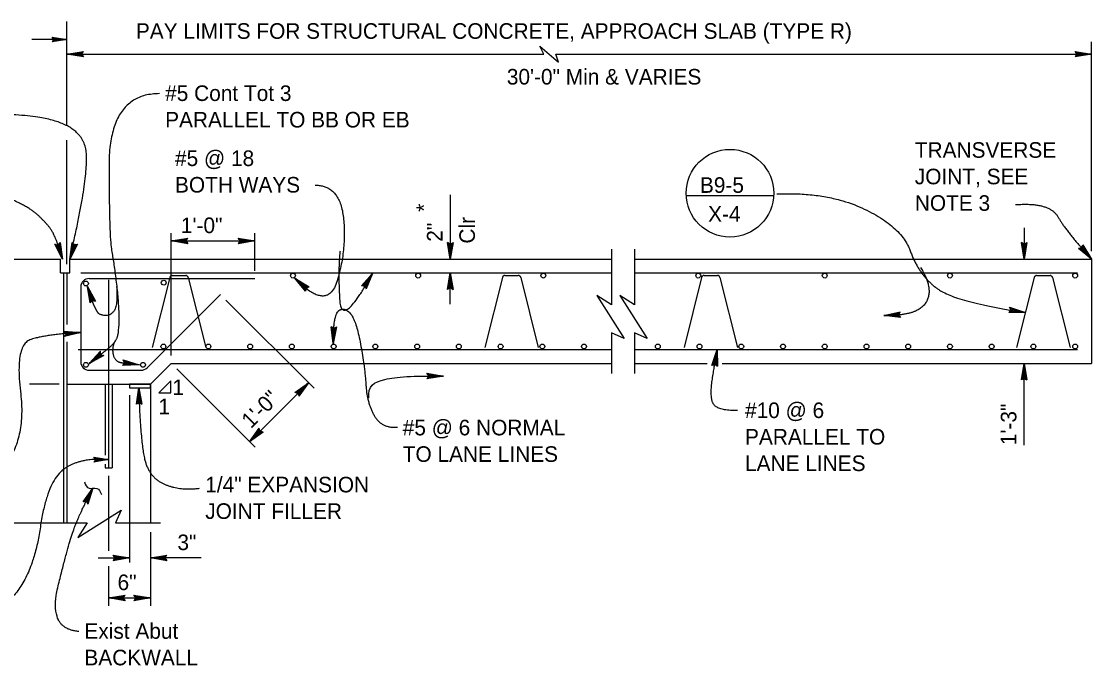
# Model space of a CAD drawing. Extents: x -893 to 867, y -474 to 712.
# Drawn here: x -626.9 to -145.7, y -25.5 to 263.7 of the extents above; entities that cross this region are included whole.
import ezdxf

# ---------------------------------------------------------------- set-up
doc = ezdxf.new("R2010")
doc.units = 0
for name, color, linetype in [('12 Coord Grid', 7, 'Continuous'), ('str_Center-Line-A', 7, 'Continuous'), ('str_Concrete-A', 7, 'Continuous'), ('str_Reinforcement-A', 7, 'Continuous'), ('str_Text-A', 7, 'Continuous')]:
    doc.layers.add(name, color=color, linetype=linetype)

# ---------------------------------------------------------------- blocks, each defined once
blk = doc.blocks.new('TERMAG-E')
at = {"layer": '12 Coord Grid'}
for p, q in [((-14.420088, 1.268592), (-15.202128, 2.537184)), ((-15.202128, 2.537184), (0, 0)), ((0, 0), (-15.202128, -2.53992)), ((-14.81088, 1.902888), (0, 0)), ((0, 0), (-14.81088, -1.904712)), ((0, 0), (-14.420088, 1.268592)), ((-14.420088, 1.268592), (-13.638504, 0)), ((-14.420088, -1.270416), (0, 0)), ((-13.638504, 0), (-14.420088, -1.270416)), ((0, 0), (-14.029296, 0.634296)), ((-14.029296, -0.635208), (0, 0)), ((-13.638504, 0), (0, 0)), ((-14.420088, -1.270416), (-15.202128, -2.53992))]:
    blk.add_line(p, q, dxfattribs=at)

msp = doc.modelspace()

# ---------------------------------------------------------------- linework, layer by layer
at = {"layer": 'str_Center-Line-A'}
for p, q in [((-606.52, 216.74), (-606.52, 263.66)), ((-606.52, 154.65), (-606.52, 210.33))]:
    msp.add_line(p, q, dxfattribs=at)
at = {"layer": 'str_Concrete-A'}
for p, q in [((-639.22, 157.01), (-609.33, 157.01)), ((-609.33, 150.76), (-609.33, 157.01)), ((-605.27, 150.76), (-605.27, 157.01)), ((-605.27, 157.01), (-362.01, 157.01)), ((-351.65, 157.01), (-146.58, 157.01)), ((-146.58, 157.01), (-146.58, 110.17)), ((-609.33, 150.76), (-605.27, 150.76)), ((-608.08, 150.76), (-608.08, 38.62)), ((-606.52, 150.76), (-606.52, 127.56)), ((-606.52, 119.82), (-606.52, 100.8)), ((-559.68, 110.17), (-569.05, 100.8)), ((-559.68, 110.17), (-362.01, 110.17)), ((-351.65, 110.17), (-319.04, 110.17)), ((-312.35, 110.17), (-146.58, 110.17)), ((-606.52, 100.8), (-569.05, 100.8)), ((-606.52, 100.8), (-606.52, 38.62)), ((-589.35, 100.8), (-589.35, 68.97)), ((-586.23, 100.8), (-586.23, 63.33)), ((-578.42, 100.8), (-578.42, 99.24)), ((-578.42, 100.8), (-578.42, 99.24)), ((-569.05, 100.8), (-578.42, 100.8)), ((-578.42, 99.24), (-569.05, 99.24)), ((-578.42, 99.24), (-569.05, 99.24)), ((-569.05, 100.8), (-569.05, 99.24)), ((-569.05, 99.24), (-569.05, 100.8)), ((-569.05, 100.8), (-569.05, 38.62)), ((-589.35, 64.93), (-589.35, 63.33)), ((-589.35, 63.33), (-586.23, 63.33))]:
    msp.add_line(p, q, dxfattribs=at)
for points in [[(-362.01, 161.5), (-362.01, 136.51), (-368.62, 140.69), (-356.37, 121.3), (-362.01, 123.89), (-362.01, 105.67)], [(-351.65, 161.5), (-351.65, 136.51), (-358.25, 140.69), (-346.01, 121.3), (-351.65, 123.89), (-351.65, 105.67)], [(-643.72, 38.62), (-597.39, 38.62), (-601.56, 32.02), (-582.17, 44.26), (-584.76, 38.62), (-564.56, 38.62)]]:
    msp.add_lwpolyline(points, dxfattribs=at)
at = {"layer": 'str_Reinforcement-A'}
for p, q in [((-600.28, 150.76), (-362.01, 150.76)), ((-559.24, 149.61), (-553.19, 149.61)), ((-409.93, 149.61), (-403.88, 149.61)), ((-351.65, 150.76), (-152.83, 150.76)), ((-320.52, 149.61), (-314.47, 149.61)), ((-171.21, 149.61), (-165.16, 149.61)), ((-600.28, 144.49), (-600.28, 110.81)), ((-596.53, 148.24), (-522.21, 148.24)), ((-587.79, 147.64), (-587.79, 63.33)), ((-560.33, 148.76), (-568.21, 117.24)), ((-552.1, 148.76), (-544.22, 117.24)), ((-411.02, 148.76), (-418.9, 117.24)), ((-402.79, 148.76), (-394.91, 117.24)), ((-321.61, 148.76), (-329.49, 117.24)), ((-313.38, 148.76), (-305.5, 117.24)), ((-172.3, 148.76), (-180.18, 117.24)), ((-164.06, 148.76), (-156.18, 117.24)), ((-537.61, 141.09), (-570.55, 108.16)), ((-601.42, 116.42), (-362.01, 116.42)), ((-351.65, 116.42), (-152.83, 116.42)), ((-596.53, 107.06), (-573.2, 107.06))]:
    msp.add_line(p, q, dxfattribs=at)
for centre in [(-505.05, 149.56), (-448.84, 149.56), (-392.64, 149.56), (-323.11, 149.56), (-266.33, 149.56), (-210.12, 149.56), (-153.92, 149.56), (-597.98, 146.02), (-563.05, 146.4), (-563.2, 117.71), (-542.99, 117.71), (-524.25, 117.71), (-505.52, 117.71), (-486.78, 117.71), (-468.05, 117.71), (-449.31, 117.71), (-430.58, 117.71), (-411.84, 117.71), (-393.11, 117.71), (-374.37, 117.71), (-341.26, 117.71), (-322.53, 117.71), (-303.79, 117.71), (-285.06, 117.71), (-266.33, 117.71), (-247.59, 117.71), (-228.86, 117.71), (-210.12, 117.71), (-191.39, 117.71), (-172.65, 117.71), (-153.92, 117.71), (-597.98, 109.48), (-572.36, 109.48)]:
    msp.add_circle(centre, 1.09, dxfattribs=at)
for centre, radius, start, end in [((-559.24, 148.49), 1.12, 90, 165.9638), ((-553.19, 148.49), 1.12, 14.0362, 90), ((-409.93, 148.49), 1.12, 90, 165.9638), ((-403.88, 148.49), 1.12, 14.0362, 90), ((-320.52, 148.49), 1.12, 90, 165.9638), ((-314.47, 148.49), 1.12, 14.0362, 90), ((-171.21, 148.49), 1.12, 90, 165.9638), ((-165.16, 148.49), 1.12, 14.0362, 90), ((-596.53, 144.49), 3.75, 90, 180), ((-596.53, 110.81), 3.75, 180, 270), ((-573.2, 110.81), 3.75, 270, 315)]:
    msp.add_arc(centre, radius, start, end, dxfattribs=at)
at = {"layer": 'str_Text-A'}
for p, q in [((-606.51, 255.56), (-622.27, 255.56)), ((-612.76, 256.11), (-613.1, 256.66)), ((-613.1, 256.66), (-606.51, 255.56)), ((-606.51, 255.56), (-613.1, 254.46)), ((-612.93, 256.38), (-606.51, 255.56)), ((-606.51, 255.56), (-612.93, 254.73)), ((-606.51, 255.56), (-612.76, 256.11)), ((-612.76, 256.11), (-612.42, 255.56)), ((-612.76, 255.01), (-606.51, 255.56)), ((-612.42, 255.56), (-612.76, 255.01)), ((-606.51, 255.56), (-612.59, 255.83)), ((-612.59, 255.28), (-606.51, 255.56)), ((-612.42, 255.56), (-606.51, 255.56)), ((-612.76, 255.01), (-613.1, 254.46)), ((-146.58, 160.51), (-146.58, 254.57)), ((-434.4, 185.83), (-434.4, 157.01)), ((-328.52, 185.52), (-289.18, 185.52)), ((-559.68, 113.68), (-559.68, 168.63)), ((-522.21, 151.74), (-522.21, 168.63)), ((-176.79, 171.04), (-176.79, 157.01)), ((-559.68, 165.12), (-522.21, 165.12)), ((-437.91, 157.01), (-437.91, 157.01)), ((-188.39, 157.01), (-173.28, 157.01)), ((-434.4, 136.73), (-434.4, 150.76)), ((-535.13, 138.61), (-495.54, 99.02)), ((-557.2, 107.69), (-522.04, 72.52)), ((-187.5, 110.17), (-173.28, 110.17)), ((-176.79, 73.42), (-176.79, 110.17)), ((-559.85, 102.29), (-565.22, 96.92)), ((-559.85, 96.92), (-559.85, 102.29)), ((-524.52, 75), (-498.02, 101.5)), ((-610.03, 100.8), (-623.31, 100.8)), ((-565.22, 96.92), (-559.85, 96.92)), ((-578.42, 95.86), (-578.42, 20.72)), ((-594.04, 67.5), (-594.38, 68.05)), ((-594.38, 68.05), (-587.79, 66.95)), ((-594.21, 67.77), (-587.79, 66.95)), ((-587.79, 66.95), (-594.04, 67.5)), ((-594.04, 67.5), (-593.7, 66.95)), ((-569.05, 70.23), (-569.05, 70.23)), ((-587.79, 66.95), (-594.38, 65.84)), ((-594.04, 66.39), (-594.38, 65.84)), ((-587.79, 66.95), (-594.21, 66.12)), ((-594.04, 66.39), (-587.79, 66.95)), ((-593.7, 66.95), (-594.04, 66.39)), ((-587.79, 66.95), (-593.87, 67.22)), ((-593.87, 66.67), (-587.79, 66.95)), ((-593.7, 66.95), (-587.79, 66.95)), ((-587.79, 59.71), (-587.79, 26.01)), ((-569.05, 34.42), (-569.05, 1.35)), ((-592.45, 22.82), (-578.42, 22.82)), ((-546.18, 22.82), (-569.05, 22.82)), ((-587.79, 19.1), (-587.79, 1.35)), ((-587.79, 4.86), (-569.05, 4.86))]:
    msp.add_line(p, q, dxfattribs=at)
msp.add_lwpolyline([(-606.52, 248.96), (-392.4, 248.96), (-394.17, 252.61), (-385.91, 245.32), (-387.04, 248.96), (-146.58, 248.96)], dxfattribs=at)
msp.add_circle((-308.87, 186.56), 19.67, dxfattribs=at)
for points, degree in [([(-565.01, 231.29), (-587.65, 231.07), (-587.55, 167.06), (-585.38, 154.85), (-583.22, 137.31), (-583.22, 123.23), (-585.5, 118.75), (-591.33, 114.14), (-593.54, 112.4), (-596.55, 110.04)], 2), ([(-605.27, 157.01), (-596.37, 194.63), (-599.46, 216.67), (-632.93, 223.46), (-673.97, 221.69)], 2), ([(-495.11, 190.15), (-484.19, 190.15), (-480.76, 162.29), (-489.42, 132.81), (-504.15, 148.46)], 2), ([(-608.55, 156.94), (-611.47, 167.58), (-616.77, 174.25), (-623.84, 180.5), (-640.29, 187.58), (-655.71, 186.58)], 2), ([(-287.87, 186.21), (-264.8, 187.29), (-231.74, 171.34), (-223.99, 149.61), (-207.26, 137.59), (-176.24, 133)], 2), ([(-180.65, 181.41), (-165.44, 182.6), (-157.8, 169.21), (-146.58, 157.01)], 2), ([(-483.92, 160.49), (-484.81, 152.63), (-483.4, 125.1), (-469.26, 150.57)], 2), ([(-223.41, 153.27), (-219.15, 146.66), (-219.9, 136.91), (-228.76, 131.59), (-239.79, 131.59)], 2), ([(-584.19, 144.65), (-583.65, 135.57), (-587.44, 131.26), (-591.99, 132.01), (-593.16, 133.82), (-594.51, 136.55), (-595.16, 138.4), (-596.23, 141.55), (-597.3, 144.69)], 2), ([(-487.02, 119.16), (-486.87, 132.17), (-482.03, 135.54), (-476.75, 129.8), (-472.72, 108.15), (-471.84, 92.52), (-465.34, 81.01), (-458.18, 81.5)], 2), ([(-600.28, 124.02), (-615.85, 123.18), (-629.9, 118.43), (-624.77, 76.26), (-644.93, 50.35), (-685.56, 50.57)], 2), ([(-584.78, 120.56), (-586.25, 117.7), (-585.59, 112.64), (-583.33, 110.62), (-580.71, 110.38), (-578.16, 110.07), (-574.13, 109.58)], 2), ([(-305.45, 88.96), (-314.75, 88.96), (-318.02, 95.1), (-315.33, 112.13), (-314.64, 116.42)], 2), ([(-471.03, 94.57), (-471.42, 100.08), (-466.12, 103.54), (-451.32, 104.65), (-437.53, 104.42)], 3), ([(-574.28, 99.24), (-573.61, 76.72), (-569.97, 59.18), (-556.15, 52.96), (-546.98, 54.1)], 2), ([(-587.79, 66.95), (-601.23, 67.95), (-615.52, 56.71), (-621.58, 15.5), (-640.27, -5.05), (-660.84, -5)], 2), ([(-601.21, -10.18), (-615.19, -9.13), (-605.76, 29.32), (-600.71, 42.99), (-594.82, 54.1)], 2), ([(-598.61, 56.96), (-598.17, 55.55), (-597, 53.3), (-592.64, 54.9), (-591.47, 52.65), (-591.03, 51.24)], 3)]:
    msp.add_open_spline(points, degree=degree, dxfattribs=at)

# ---------------------------------------------------------------- block references
for p, xscale, yscale, rotation in [((-606.52, 248.96), 0.486775231550333, 0.48767769003015954, 180), ((-608.55, 156.94), 0.48677523155033314, 0.48767769003015954, -72.42594577386343), ((-605.27, 157.01), 0.48677523155033314, 0.48767769003015954, -108.38725334289838), ((-559.68, 165.12), 0.486775231550333, 0.48767769003015954, 180), ((-434.4, 157.01), 0.486775231550333, 0.48767769003015954, -90), ((-176.79, 157.01), 0.486775231550333, 0.48767769003015954, -90), ((-146.58, 157.01), 0.4867752315503327, 0.4876776900301593, -48.75928616373084), ((-504.15, 148.46), 0.4867752315503329, 0.4876776900301596, 138.18811754044134), ((-469.26, 150.57), 0.48677523155033275, 0.48767769003015954, 58.23087441137713), ((-434.4, 150.76), 0.486775231550333, 0.48767769003015954, 90), ((-597.3, 144.69), 0.4867752315503328, 0.4876776900301591, 108.7915751954658), ((-176.24, 133), 0.48677523155033275, 0.4876776900301595, -9.554410167318585), ((-239.79, 131.59), 0.4867752315503329, 0.4876776900301593, -176.5788452553918), ((-600.28, 124.02), 0.4867752315503328, 0.48767769003015937, 4.780526852954138), ((-487.02, 119.16), 0.4867752315503327, 0.487677690030159, -92.62008370160846), ((-596.55, 110.04), 0.486775231550333, 0.4876776900301592, -141.9240213935626), ((-314.64, 116.42), 0.4867752315503327, 0.4876776900301591, 81.5205704030382), ((-574.13, 109.58), 0.4867752315503329, 0.48767769003015937, -6.986245419749465), ((-176.79, 110.17), 0.486775231550333, 0.48767769003015954, 90), ((-498.02, 101.5), 0.48677523155033303, 0.4876776900301596, 45.000000000000654), ((-437.53, 104.42), 0.4867752315503329, 0.48767769003015954, -0.4765072691159727), ((-574.28, 99.24), 0.48677523155033287, 0.4876776900301595, 91.37517335069774), ((-524.52, 75), 0.48677523155033303, 0.4876776900301596, -134.99999999999935), ((-594.82, 54.1), 0.486775231550333, 0.48767769003015976, 63.169766165280535), ((-569.05, 22.82), 0.486775231550333, 0.48767769003015954, 180), ((-587.79, 4.86), 0.486775231550333, 0.48767769003015954, 180)]:
    msp.add_blockref('TERMAG-E', p, dxfattribs=dict(at, xscale=xscale, yscale=yscale, rotation=rotation))
at = {"layer": 'str_Text-A', "xscale": 0.486775231550333, "yscale": 0.48767769003015954}
for p in [(-146.58, 248.96), (-522.21, 165.12), (-578.42, 22.82), (-569.05, 4.86)]:
    msp.add_blockref('TERMAG-E', p, dxfattribs=at)

# ---------------------------------------------------------------- texts
at = {"layer": 'str_Text-A'}
for s, height, p in [('PAY LIMITS FOR STRUCTURAL CONCRETE, APPROACH SLAB (TYPE R)', 7, (-575.56, 255.86)), ('30\'-0" Min & VARIES', 7, (-409.03, 235.33)), ('#5 Cont Tot 3 ', 7, (-562.42, 227.95)), ('PARALLEL TO BB OR EB', 7, (-562.42, 216.05)), ('TRANSVERSE ', 7, (-225.89, 202.45)), ('#5 @ 18', 7, (-557.99, 198.74)), ('JOINT, SEE ', 7, (-225.89, 190.55)), ('BOTH WAYS', 7, (-557.99, 186.84)), ('B9-5', 7, (-322.35, 186.71)), ('NOTE 3', 7, (-225.89, 178.65)), ('X-4', 7, (-318.67, 173.75)), ('1\'-0"', 7.014, (-555.35, 168.63)), ('1', 7, (-559.15, 95.92)), ('1', 7, (-565.4, 87.35)), ('#10 @ 6', 7, (-302.11, 85.62)), ('#5 @ 6 NORMAL', 7, (-455.76, 77.85)), ('PARALLEL TO', 7, (-302.11, 73.72)), ('TO LANE LINES', 7, (-455.76, 65.95)), ('LANE LINES', 7, (-302.11, 61.82)), ('1/4" EXPANSION', 7, (-544.41, 52.25)), ('JOINT FILLER', 7, (-544.41, 40.35)), ('3"', 7, (-556.91, 26.33)), ('6"', 7, (-583.78, 8.37)), ('Exist Abut', 7, (-598.65, -13.48)), ('BACKWALL', 7, (-598.65, -25.38))]:
    msp.add_text(s, height=height, dxfattribs=at).set_placement(p)
for s, rotation, p in [('*', 90, (-442.71, 178.2)), ('Clr', 90, (-423.36, 163.93)), ('2"', 90, (-437.91, 164.76)), ('1\'-0"', 45, (-523.92, 80.57)), ('1\'-3"', 90, (-180.3, 73.45))]:
    msp.add_text(s, height=7, rotation=rotation, dxfattribs=at).set_placement(p)

doc.saveas('drawing.dxf')
